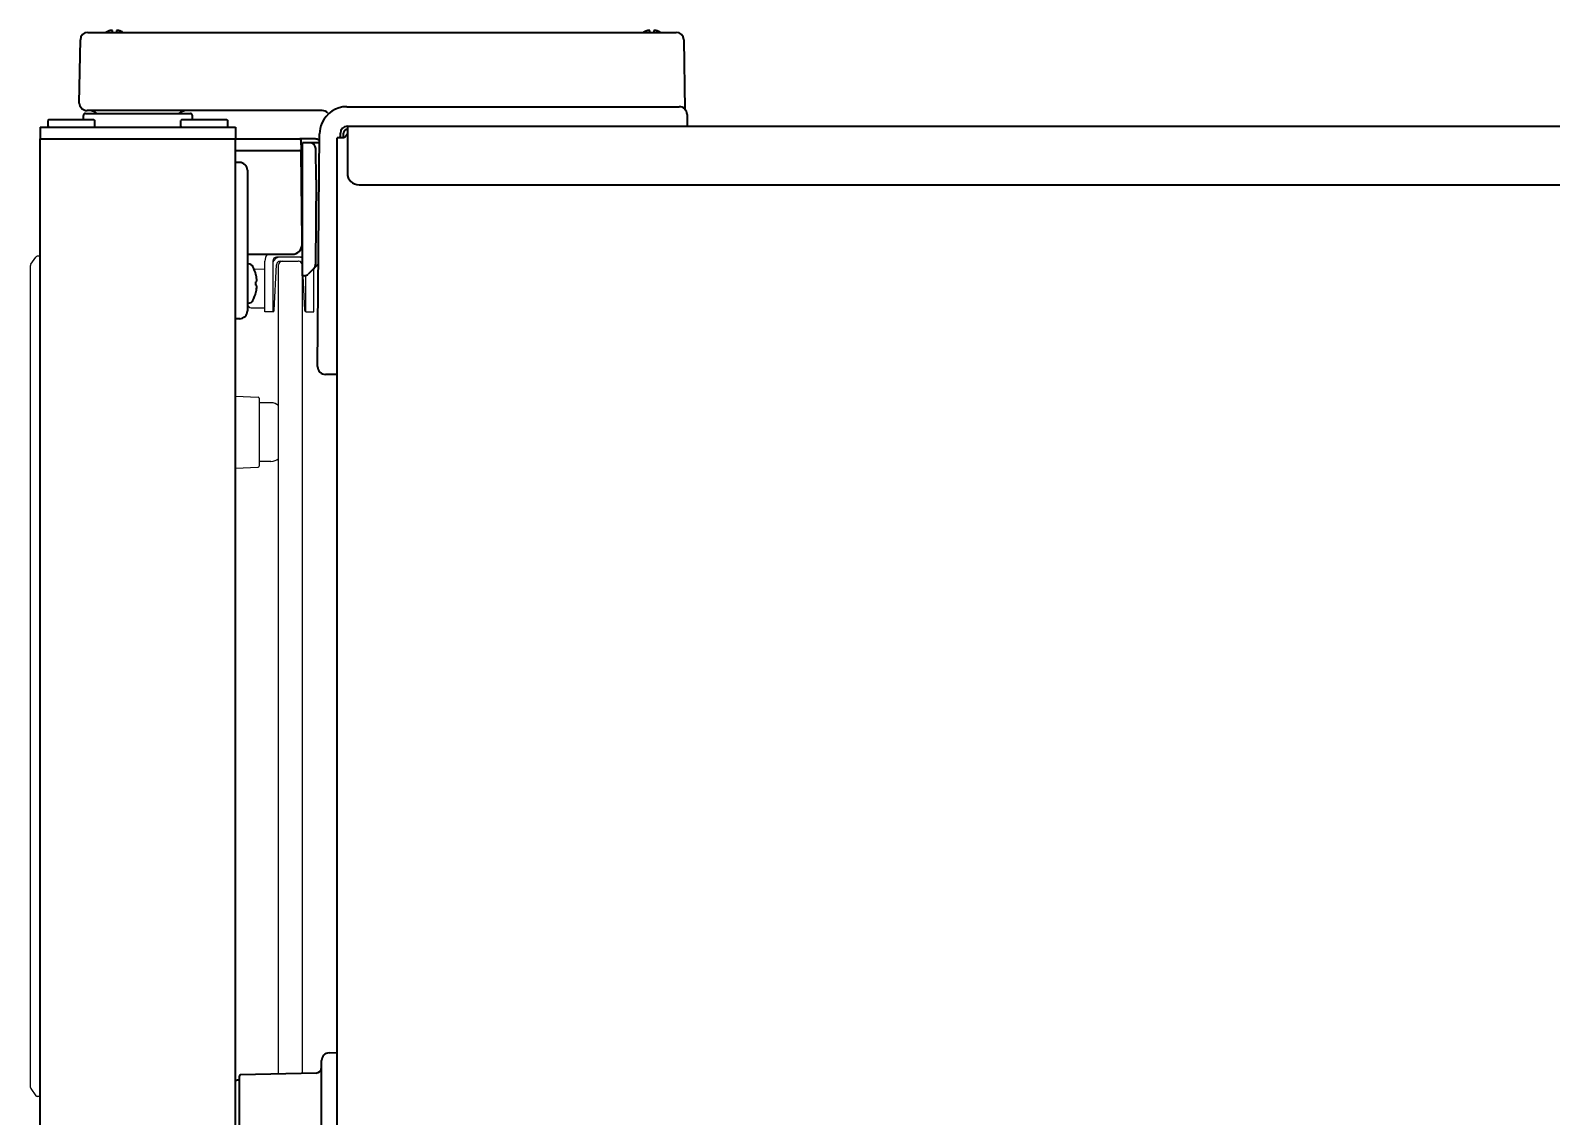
# Model space of a CAD drawing. Extents: x 6336 to 10269, y -393 to 3036.
# Drawn here: x 7393.6 to 7782.7, y 1667.2 to 1945 of the extents above; entities that cross this region are included whole.
import ezdxf

# ---------------------------------------------------------------- set-up
doc = ezdxf.new("R2010")
doc.units = 0
doc.header["$LTSCALE"] = 5
doc.layers.add('1', color=7, linetype='CONTINUOUS', true_color=0xffffff)
doc.layers.add('GEOM', color=7, linetype='CONTINUOUS')

msp = doc.modelspace()

# ---------------------------------------------------------------- linework, layer by layer
at = {"layer": '1', "color": 7, "linetype": 'Continuous', "lineweight": 35}
for p, q in [((7406.07, 1926.53), (7406.35, 1942.66)), ((7408.25, 1944.53), (7413.35, 1944.53)), ((7413.35, 1944.53), (7469.88, 1944.53)), ((7469.88, 1944.53), (7473.88, 1944.53)), ((7473.88, 1944.53), (7553.72, 1944.53)), ((7553.72, 1944.53), (7558.82, 1944.53)), ((7560.72, 1942.66), (7561.03, 1924.88)), ((7406.08, 1926.46), (7406.07, 1926.53)), ((7407.11, 1922.28), (7407.13, 1923.28)), ((7407.63, 1923.78), (7434.52, 1923.78)), ((7413.07, 1924.53), (7408.07, 1924.53)), ((7468.24, 1924.53), (7413.07, 1924.53)), ((7435.04, 1922.28), (7435.02, 1923.28)), ((7474.56, 1925.53), (7554.56, 1925.53)), ((7554.56, 1925.53), (7559.56, 1925.53)), ((7561.56, 1923.56), (7561.62, 1920.53)), ((7396.07, 1920.28), (7396.07, 1917.28)), ((7396.07, 1920.28), (7446.07, 1920.28)), ((7398.32, 1922.28), (7398.07, 1922.03)), ((7398.07, 1920.53), (7398.07, 1922.03)), ((7398.32, 1920.28), (7398.07, 1920.53)), ((7398.32, 1922.28), (7409.82, 1922.28)), ((7409.82, 1922.28), (7410.07, 1922.03)), ((7409.82, 1920.28), (7410.07, 1920.53)), ((7410.07, 1920.53), (7410.07, 1922.03)), ((7432.32, 1922.28), (7432.07, 1922.03)), ((7432.07, 1920.53), (7432.07, 1922.03)), ((7432.32, 1920.28), (7432.07, 1920.53)), ((7432.32, 1922.28), (7443.82, 1922.28)), ((7443.82, 1922.28), (7444.07, 1922.03)), ((7443.82, 1920.28), (7444.07, 1920.53)), ((7444.07, 1920.53), (7444.07, 1922.03)), ((7446.07, 1920.28), (7446.07, 1917.28)), ((7472.87, 1917.53), (7472.87, 1918.73)), ((7473.67, 1917.53), (7473.67, 1918.73)), ((7474.67, 1920.53), (7474.67, 1918.63)), ((7474.67, 1920.53), (8124.07, 1920.53)), ((7396.07, 1400.78), (7396.07, 1917.28)), ((7396.07, 1917.28), (7446.07, 1917.28)), ((7446.07, 1400.78), (7446.07, 1917.28)), ((7446.07, 1917.28), (7462.52, 1917.28)), ((7466.42, 1917.28), (7462.52, 1917.28)), ((7462.77, 1917.03), (7462.82, 1914.28)), ((7463.22, 1882.28), (7463.22, 1916.28)), ((7467.54, 1916.28), (7463.22, 1916.28)), ((7466.45, 1917.28), (7466.41, 1917.28)), ((7466.72, 1906.78), (7466.58, 1914.8)), ((7467.04, 1859.04), (7467.56, 1918.59)), ((7472.07, 1374.13), (7472.07, 1917.53)), ((7473.87, 1917.53), (7472.07, 1917.53)), ((7474.67, 1918.63), (7474.67, 1908.52)), ((7446.07, 1914.28), (7462.82, 1914.28)), ((7447.11, 1911.26), (7446.07, 1911.28)), ((7463.07, 1891.28), (7462.88, 1913.78)), ((7449.07, 1909.26), (7449.07, 1873.29)), ((7466.72, 1906.78), (7466.53, 1885.2)), ((7477.67, 1905.53), (8121.07, 1905.53)), ((7449.07, 1887.78), (7460.57, 1887.78)), ((7463.07, 1890.28), (7463.07, 1891.28)), ((7449.37, 1885.28), (7449.07, 1885.28)), ((7467.27, 1885.32), (7464.66, 1882.72)), ((7451.27, 1882.58), (7451.28, 1882.58)), ((7451.52, 1880.85), (7451.53, 1880.88)), ((7463.6, 1882.28), (7463.22, 1882.28)), ((7451.28, 1877.98), (7451.27, 1877.98)), ((7449.37, 1875.28), (7449.07, 1875.28)), ((7447.11, 1871.29), (7446.07, 1871.28)), ((7472.02, 1857.03), (7469.04, 1857.03)), ((7468.07, 1676.46), (7468.07, 1681.46)), ((7470, 1683.45), (7472.07, 1683.53)), ((7447.07, 1660.45), (7447.07, 1677.6)), ((7466.64, 1678.26), (7447.31, 1677.85)), ((7468.07, 1651.95), (7468.07, 1676.46))]:
    msp.add_line(p, q, dxfattribs=at)
for centre, radius, start, end in [((7408.25, 1942.63), 1.9, 90, 179), ((7558.82, 1942.63), 1.9, 1, 90), ((7408.07, 1926.53), 2, 182, 270), ((7407.63, 1923.28), 0.5, 90, 179), ((7407.63, 1923.28), 0.5, 90, 179), ((7408.62, 1921.53), 3, 48.59, 90), ((7433.52, 1921.53), 3, 90, 131.41), ((7434.52, 1923.28), 0.5, 1, 90), ((7434.52, 1923.28), 0.5, 1, 90), ((7474.56, 1918.53), 7, 90, 156.7487), ((7559.56, 1923.53), 2, 1, 90), ((7474.56, 1918.53), 7, 156.7487, 179.5), ((7474.67, 1918.73), 1.8, 90, 180), ((7474.67, 1918.73), 1, 90, 180), ((7462.52, 1917.03), 0.25, 1, 90), ((7465.08, 1914.78), 1.5, 1, 90), ((7466.42, 1915.28), 2, 55.9365, 90), ((7472.8, 1917.48), 0.25, 93.6563, 179.5), ((7447.07, 1909.26), 2, 0, 89), ((7462.38, 1913.78), 0.5, 0.5, 90), ((7460.57, 1890.28), 2.5, 270, 0), ((7449.37, 1884.03), 1.25, 28.6021, 90), ((7442.49, 1880.28), 9.08, 14.6676, 28.6021), ((7465.03, 1885.21), 1.5, 315, 359.5), ((7442.6, 1880.35), 8.95, 12.6308, 14.3943), ((7442.49, 1880.28), 8.79, 357.391, 2.609), ((7442.6, 1880.35), 8.95, 4.1992, 12.6256), ((7442.61, 1880.35), 8.94, 3.3503, 4.1929), ((7463.6, 1883.78), 1.5, 270, 315), ((7449.37, 1876.53), 1.25, 270, 331.3979), ((7442.49, 1880.28), 9.08, 331.3979, 345.3324), ((7442.6, 1880.2), 8.95, 345.6057, 347.3692), ((7442.6, 1880.2), 8.95, 347.3743, 355.8008), ((7442.61, 1880.2), 8.94, 355.8071, 356.6497), ((7447.07, 1873.29), 2, 271, 0), ((7469.04, 1859.03), 2, 179.5, 270), ((7470.07, 1681.46), 2, 92, 180), ((7447.32, 1677.6), 0.25, 92.5, 180), ((7466.57, 1679.75), 1.5, 272.5, 0), ((7447.33, 1673.53), 3, 94.891, 114.7456)]:
    msp.add_arc(centre, radius, start, end, dxfattribs=at)
for centre, major_axis, ratio, start_param, end_param in [((7468.24, 1922.53), (0, -2), 1, 2.356195, 3.141593), ((7477.67, 1908.52), (3, 0), 0.99863, 3.141593, 4.712389)]:
    msp.add_ellipse(centre, major_axis=major_axis, ratio=ratio, start_param=start_param, end_param=end_param, dxfattribs=at)
for points in [[(7414.07, 1945.02), (7414.02, 1945.01), (7413.91, 1944.98), (7413.75, 1944.93), (7413.59, 1944.87), (7413.43, 1944.81), (7413.28, 1944.74), (7413.13, 1944.67), (7412.96, 1944.58), (7412.84, 1944.51), (7412.77, 1944.47)], [(7414.57, 1945.02), (7414.55, 1945.02), (7414.5, 1945.03), (7414.43, 1945.04), (7414.36, 1945.04), (7414.29, 1945.04), (7414.22, 1945.04), (7414.14, 1945.03), (7414.1, 1945.02), (7414.07, 1945.02)], [(7416.07, 1945.02), (7416.05, 1945.03), (7416, 1945.03), (7415.92, 1945.04), (7415.85, 1945.04), (7415.78, 1945.04), (7415.71, 1945.04), (7415.64, 1945.03), (7415.6, 1945.02), (7415.57, 1945.02)], [(7415.57, 1945.02), (7415.57, 1945.01), (7415.57, 1944.98), (7415.57, 1944.93), (7415.57, 1944.87), (7415.57, 1944.81), (7415.57, 1944.74), (7415.57, 1944.67), (7415.57, 1944.58), (7415.57, 1944.51), (7415.57, 1944.47)], [(7552.07, 1945.02), (7552.05, 1945.02), (7552, 1945.03), (7551.93, 1945.04), (7551.86, 1945.04), (7551.79, 1945.04), (7551.72, 1945.04), (7551.64, 1945.03), (7551.6, 1945.02), (7551.57, 1945.02)], [(7553.57, 1945.02), (7553.55, 1945.03), (7553.5, 1945.03), (7553.42, 1945.04), (7553.35, 1945.04), (7553.28, 1945.04), (7553.21, 1945.04), (7553.14, 1945.03), (7553.1, 1945.02), (7553.07, 1945.02)], [(7553.07, 1945.02), (7553.07, 1945.01), (7553.07, 1944.98), (7553.07, 1944.93), (7553.07, 1944.87), (7553.07, 1944.81), (7553.07, 1944.74), (7553.07, 1944.67), (7553.07, 1944.58), (7553.07, 1944.51), (7553.07, 1944.47)], [(7451.52, 1879.7), (7451.46, 1879.78), (7451.36, 1879.83), (7451.27, 1879.88)], [(7451.53, 1879.68), (7451.53, 1879.68), (7451.52, 1879.69), (7451.52, 1879.7)]]:
    msp.add_open_spline(points, degree=3, dxfattribs=at)
for points, knots in [([(7414.57, 1944.53), (7414.57, 1944.63), (7414.57, 1944.72), (7414.57, 1944.84), (7414.57, 1944.88), (7414.57, 1944.96), (7414.57, 1944.99), (7414.57, 1945.02)], [0, 0, 0, 0, 0.457375, 0.457375, 0.728688, 0.728688, 1, 1, 1, 1]), ([(7417.28, 1944.53), (7417.1, 1944.63), (7416.93, 1944.72), (7416.64, 1944.84), (7416.53, 1944.88), (7416.3, 1944.96), (7416.19, 1944.99), (7416.07, 1945.02)], [0, 0, 0, 0, 0.457379, 0.457379, 0.728689, 0.728689, 1, 1, 1, 1]), ([(7551.57, 1945.02), (7551.52, 1945.01), (7551.41, 1944.98), (7551.25, 1944.93), (7551.09, 1944.87), (7550.93, 1944.81), (7550.78, 1944.74), (7550.63, 1944.67), (7550.49, 1944.6), (7550.4, 1944.55), (7550.38, 1944.53)], [0, 0, 0, 0, 0.134116, 0.268232, 0.402347, 0.536463, 0.670579, 0.804695, 0.938811, 1, 1, 1, 1]), ([(7552.07, 1944.53), (7552.07, 1944.63), (7552.07, 1944.72), (7552.07, 1944.84), (7552.07, 1944.88), (7552.07, 1944.96), (7552.07, 1944.99), (7552.07, 1945.02)], [0, 0, 0, 0, 0.457375, 0.457375, 0.728688, 0.728688, 1, 1, 1, 1]), ([(7554.87, 1944.47), (7554.67, 1944.6), (7554.46, 1944.7), (7554.14, 1944.84), (7554.03, 1944.88), (7553.8, 1944.96), (7553.69, 1944.99), (7553.57, 1945.02)], [0, 0, 0, 0, 0.5, 0.5, 0.75, 0.75, 1, 1, 1, 1]), ([(7474.73, 1918.65), (7474.69, 1918.61), (7474.66, 1918.57), (7474.58, 1918.48), (7474.54, 1918.43), (7474.48, 1918.35), (7474.46, 1918.32), (7474.41, 1918.27), (7474.39, 1918.24), (7474.29, 1918.1), (7474.21, 1917.99), (7474.04, 1917.76), (7473.96, 1917.64), (7473.87, 1917.53)], [0, 0, 0, 0, 0.123449, 0.123449, 0.269541, 0.269541, 0.342587, 0.342587, 0.415633, 0.415633, 0.707816, 0.707816, 1, 1, 1, 1]), ([(7451.27, 1880.68), (7451.3, 1880.69), (7451.39, 1880.74), (7451.48, 1880.79), (7451.52, 1880.85)], [0, 0, 0, 0, 0.314454, 1, 1, 1, 1])]:
    msp.add_open_spline(points, degree=3, knots=knots, dxfattribs=at)
at = {"layer": 'GEOM', "color": 7, "linetype": 'Continuous'}
for p, q in [((7463.07, 1889.03), (7462.74, 1889.03)), ((7393.57, 1674.63), (7393.57, 1884.92)), ((7393.66, 1885.2), (7394.92, 1887.06)), ((7396.07, 1887.28), (7395.34, 1887.28)), ((7396.07, 1672.28), (7396.07, 1887.28)), ((7450.76, 1883.98), (7453.57, 1884.03)), ((7453.57, 1873.03), (7453.57, 1886.03)), ((7455.57, 1886.03), (7455.57, 1873.03)), ((7455.92, 1873.5), (7456.52, 1885.08)), ((7463.07, 1887.03), (7456.57, 1887.03)), ((7457.07, 1678.05), (7457.07, 1885.03)), ((7457.52, 1886.03), (7458.07, 1886.03)), ((7458.07, 1886.03), (7462.07, 1886.03)), ((7463.07, 1885.03), (7463.07, 1678.18)), ((7463.12, 1885.08), (7463.22, 1883.16)), ((7466.07, 1873.03), (7466.07, 1884.13)), ((7463.27, 1882.28), (7463.73, 1873.5)), ((7464.07, 1873.03), (7464.07, 1882.36)), ((7450.06, 1874.09), (7453.57, 1874.03)), ((7455.57, 1873.03), (7453.57, 1873.03)), ((7464.07, 1873.03), (7466.07, 1873.03)), ((7446.07, 1851.49), (7451.83, 1851.24)), ((7452.07, 1850.99), (7452.07, 1833.56)), ((7455.12, 1849.78), (7452.07, 1849.78)), ((7446.07, 1833.06), (7451.83, 1833.31)), ((7455.12, 1834.78), (7452.07, 1834.78)), ((7393.66, 1674.35), (7394.92, 1672.49)), ((7396.07, 1672.28), (7395.34, 1672.28))]:
    msp.add_line(p, q, dxfattribs=at)
for centre, radius, start, end in [((7456.57, 1886.03), 3, 144.2984, 180), ((7463.07, 1886.03), 3, 87.1099, 90), ((7394.07, 1884.92), 0.5, 145.7131, 180), ((7395.34, 1886.78), 0.5, 90, 145.7131), ((7457.47, 1885.03), 2, 90, 162.246), ((7456.57, 1886.03), 1, 90, 180), ((7457.52, 1885.03), 1, 90, 177), ((7458.07, 1885.03), 1, 90, 180), ((7462.07, 1885.03), 1, 0, 90), ((7462.17, 1885.03), 2, 58.1959, 90), ((7462.12, 1885.03), 1, 3, 85.7991), ((7463.07, 1886.03), 1, 81.3687, 90), ((7450.07, 1875.09), 1, 180, 269), ((7455.42, 1873.53), 0.5, 287.6366, 357), ((7464.23, 1873.53), 0.5, 183, 252.3634), ((7451.82, 1850.99), 0.25, 0, 87.5), ((7455.12, 1846.78), 3, 49.2588, 90), ((7451.82, 1833.56), 0.25, 272.5, 0), ((7455.12, 1837.78), 3, 270, 310.7412), ((7394.07, 1674.63), 0.5, 180, 214.2869), ((7395.34, 1672.78), 0.5, 214.2869, 270)]:
    msp.add_arc(centre, radius, start, end, dxfattribs=at)

doc.saveas('drawing.dxf')
